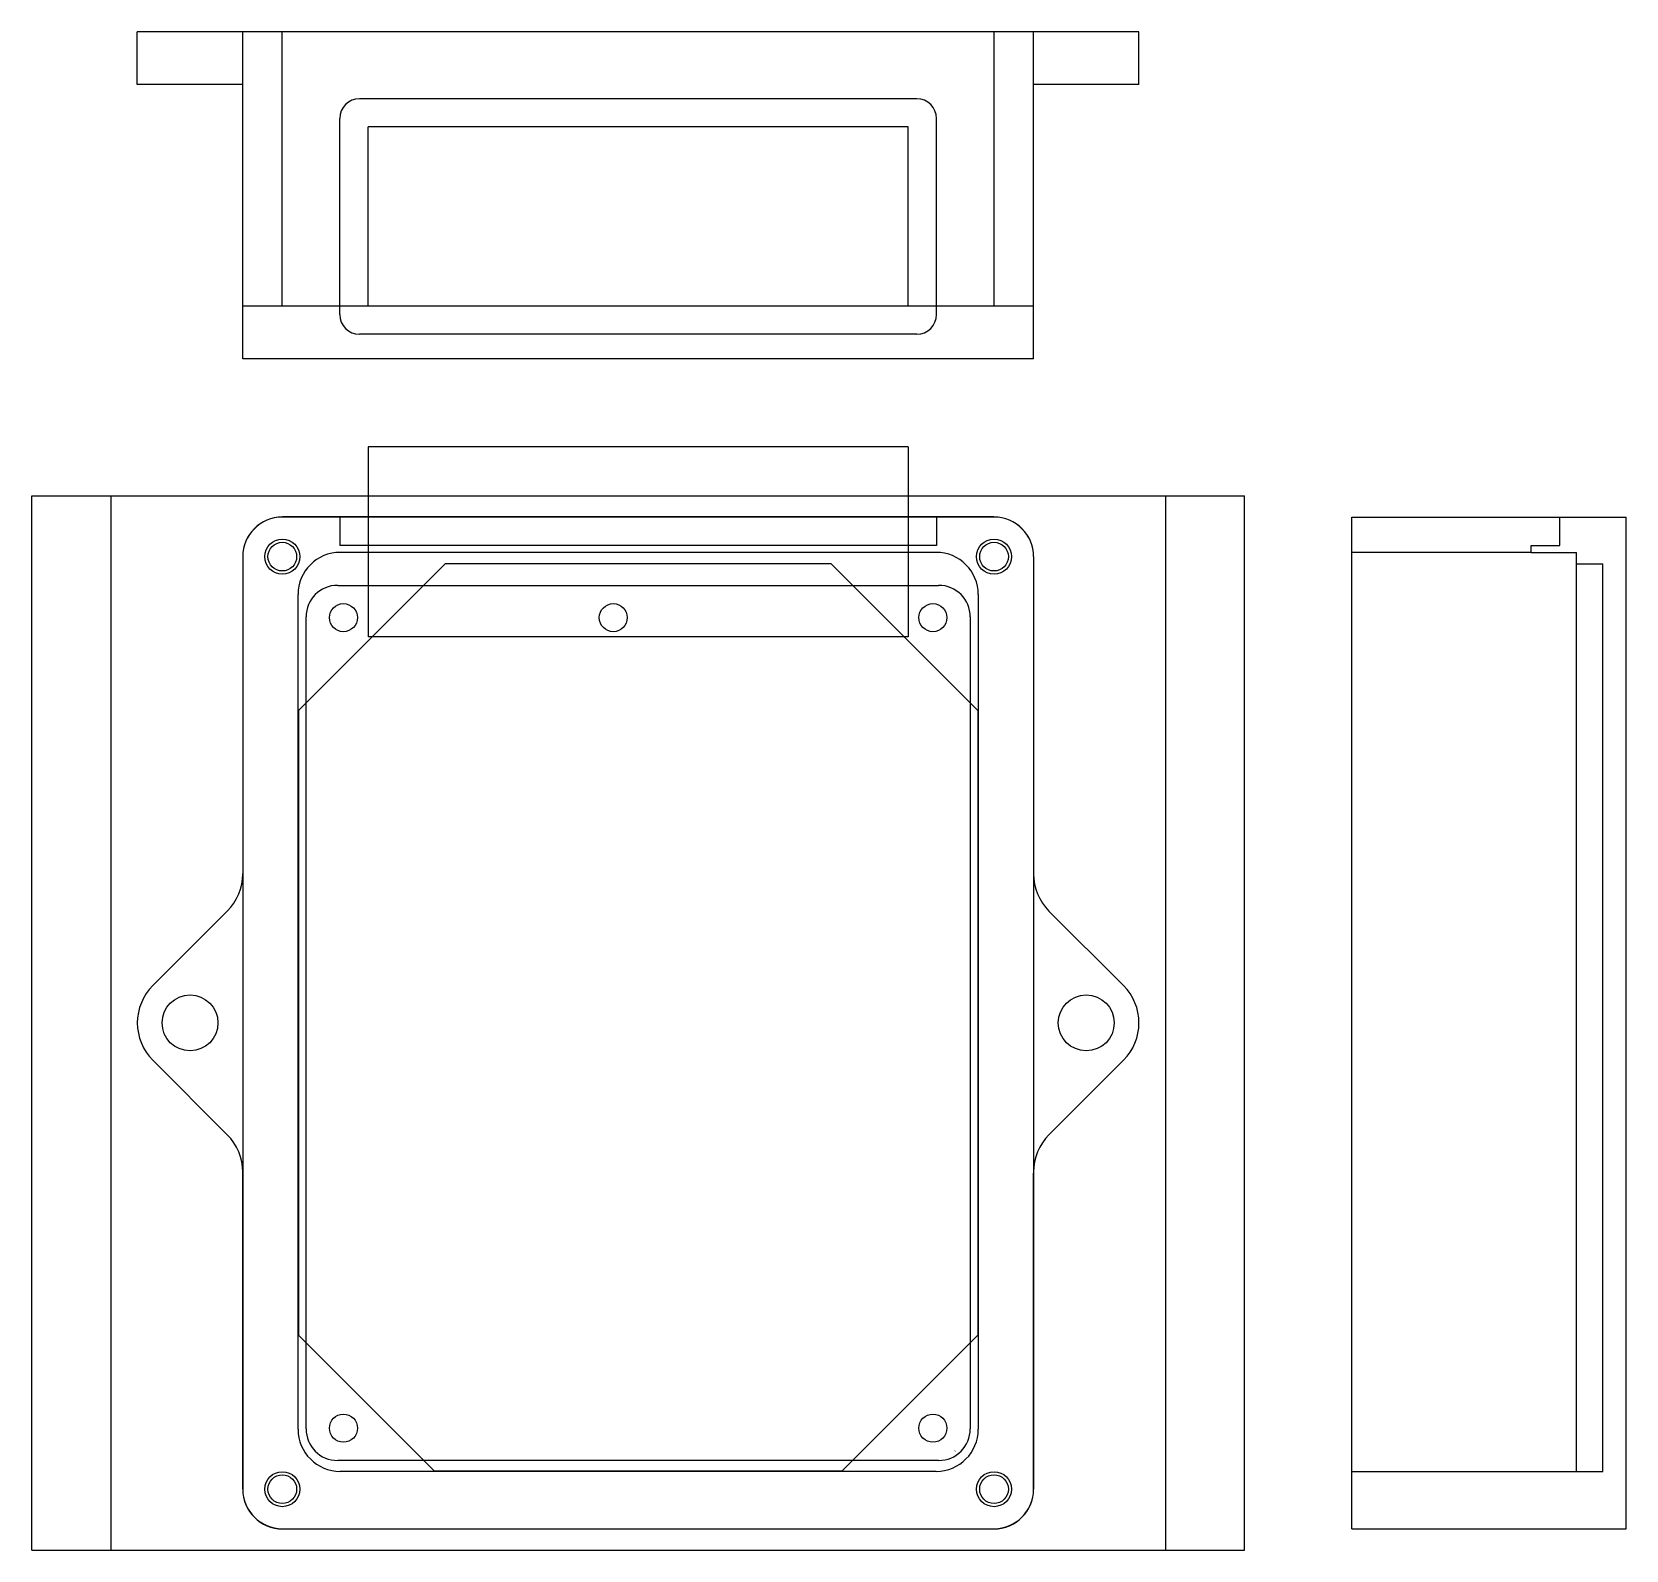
# Model space of a CAD drawing. Header units: metres. Extents: x 0 to 7.56, y -5 to 2.2.
import ezdxf

# ---------------------------------------------------------------- set-up
doc = ezdxf.new("R2010")
doc.units = ezdxf.units.M

msp = doc.modelspace()

# ---------------------------------------------------------------- linework, layer by layer
at = {"layer": '1', "color": 3}
for p, q in [((0.5, 1.9495), (0.5, 2.1995)), ((5.25, 2.1995), (0.5, 2.1995)), ((1, 0.8995), (1, 2.1995)), ((1.1875, 0.8995), (1.1875, 2.1995)), ((4.5625, 0.8995), (4.5625, 2.1995)), ((4.75, 0.8995), (4.75, 2.1995)), ((5.25, 1.9495), (5.25, 2.1995)), ((1, 1.9495), (0.5, 1.9495)), ((5.25, 1.9495), (4.75, 1.9495)), ((4.19616, 1.8825), (1.55366, 1.8825)), ((1.45991, 0.8995), (1.45991, 1.78875)), ((1.59391, 0.8995), (1.59391, 1.7485)), ((4.15591, 1.7485), (1.59391, 1.7485)), ((4.15591, 0.8995), (4.15591, 1.7485)), ((4.28991, 0.8995), (4.28991, 1.78875)), ((4.75, 0.8995), (1, 0.8995)), ((1, 0.6495), (1, 0.8995)), ((1.45991, 0.85925), (1.45991, 0.8995)), ((4.28991, 0.85925), (4.28991, 0.8995)), ((4.75, 0.6495), (4.75, 0.8995)), ((4.19616, 0.7655), (1.55366, 0.7655)), ((4.75, 0.6495), (1, 0.6495)), ((1.59391, 0.2325), (1.59391, -0.6685)), ((4.15591, 0.2325), (1.59391, 0.2325)), ((4.15591, 0.2325), (4.15591, -0.6685)), ((2.875, -0.1015), (1.1875, -0.1015)), ((4.562, -0.1005), (1.188, -0.1005)), ((1.45991, -0.1015), (1.45991, -0.2365)), ((4.5625, -0.1015), (2.875, -0.1015)), ((4.28991, -0.1015), (4.28991, -0.2365)), ((6.26, -4.8985), (6.26, -0.1015)), ((6.26, -0.1015), (7.56, -0.1015)), ((7.245, -0.2365), (7.245, -0.1015)), ((7.56, -4.8985), (7.56, -0.1015)), ((1, -0.2885), (1, -4.7115)), ((1, -0.289), (1, -1.792893)), ((4.28991, -0.2365), (1.45991, -0.2365)), ((4.288, -0.2685), (1.462, -0.2685)), ((4.75, -0.2885), (4.75, -4.7115)), ((4.75, -0.289), (4.75, -1.792893)), ((7.109, -0.2685), (6.26, -0.2685)), ((7.109, -0.2685), (7.109, -0.2365)), ((7.109, -0.2365), (7.245, -0.2365)), ((7.109, -0.2685), (7.325, -0.2685)), ((7.325, -4.6265), (7.325, -0.2685)), ((1.264, -1.018674), (1.959174, -0.3235)), ((3.790826, -0.3235), (1.959174, -0.3235)), ((4.486, -1.018673), (3.790826, -0.3235)), ((7.325, -0.3235), (7.45, -0.3235)), ((7.45, -4.6265), (7.45, -0.3235)), ((1.45009, -0.42501), (4.29991, -0.42501)), ((1.262, -4.4265), (1.262, -0.4685)), ((4.488, -0.4685), (4.488, -4.4265)), ((1.30009, -4.42499), (1.30009, -0.57501)), ((4.44991, -0.57501), (4.44991, -4.42499)), ((4.15591, -0.6685), (1.59391, -0.6685)), ((1.264, -1.018674), (1.264, -2.4475)), ((4.486, -1.018673), (4.486, -3.981326)), ((0.926777, -1.96967), (0.573223, -2.323223)), ((4.823223, -1.96967), (5.176777, -2.323223)), ((1.264, -2.4475), (1.264, -3.981326)), ((0.926777, -3.03033), (0.573223, -2.676777)), ((4.823223, -3.03033), (5.176777, -2.676777)), ((1, -4.711), (1, -3.207107)), ((4.74991, -4.716), (4.74991, -3.212107)), ((4.75, -3.207107), (4.75, -4.711)), ((1.907174, -4.6245), (1.264, -3.981326)), ((3.842826, -4.6245), (4.486, -3.981326)), ((4.37761, -4.52947), (4.37679, -4.53066)), ((4.29991, -4.57499), (1.45009, -4.57499)), ((4.288, -4.6265), (1.462, -4.6265)), ((1.907174, -4.6245), (3.842826, -4.6245)), ((6.26, -4.6265), (7.45, -4.6265)), ((1.1875, -4.8985), (4.5625, -4.8985)), ((1.188, -4.8995), (4.562, -4.8995)), ((6.26, -4.8985), (7.56, -4.8985))]:
    msp.add_line(p, q, dxfattribs=at)
at = {"layer": '1', "color": 5}
for p, q in [((0, -5), (0, 0)), ((0, 0), (5.75, 0)), ((5.75, -5), (5.75, 0)), ((0, -5), (5.75, -5))]:
    msp.add_line(p, q, dxfattribs=at)
at = {"layer": '1', "color": 1}
for p, q in [((0.375, 0), (0.375, -5)), ((5.375, 0), (5.375, -5))]:
    msp.add_line(p, q, dxfattribs=at)
at = {"layer": '1', "color": 3}
for centre, radius in [((1.1875, -0.289), 0.083), ((1.1875, -0.289), 0.068), ((4.5625, -0.289), 0.083), ((4.5625, -0.289), 0.068), ((1.4774, -0.57824), 0.0665), ((2.75694, -0.57824), 0.0665), ((4.272705, -0.578234), 0.0665), ((0.75, -2.5), 0.1325), ((5, -2.5), 0.1325), ((1.477375, -4.421735), 0.0665), ((4.272663, -4.421735), 0.0665), ((1.1875, -4.711), 0.083), ((1.1875, -4.711), 0.068), ((4.5625, -4.711), 0.083), ((4.5625, -4.711), 0.068)]:
    msp.add_circle(centre, radius, dxfattribs=at)
for centre, radius, start, end in [((1.55366, 1.78875), 0.09375, 90, 180), ((4.19616, 1.78875), 0.09375, 0, 90), ((1.55366, 0.85925), 0.09375, 180, 270), ((4.19616, 0.85925), 0.09375, 270, 360), ((1.188, -0.2885), 0.188, 90, 180), ((1.1875, -0.289), 0.1875, 90, 180), ((4.562, -0.2885), 0.188, 0, 90), ((4.5625, -0.289), 0.1875, 0, 90), ((1.462, -0.4685), 0.2, 90, 180), ((4.288, -0.4685), 0.2, 0, 90), ((1.45009, -0.57501), 0.15, 90, 180), ((4.29991, -0.57501), 0.15, 0, 90), ((0.75, -1.792893), 0.25, 315, 360), ((5, -1.792893), 0.25, 180, 225), ((0.75, -2.5), 0.25, 135, 180), ((5, -2.5), 0.25, 0, 45), ((0.75, -2.5), 0.25, 180, 225), ((5, -2.5), 0.25, 315, 360), ((0.75, -3.207107), 0.25, 0, 45), ((5, -3.207107), 0.25, 135, 180.000003), ((1.462, -4.4265), 0.2, 180, 270), ((1.45009, -4.42499), 0.15, 180, 270), ((4.288, -4.4265), 0.2, 270, 360), ((4.29991, -4.42499), 0.15, 270, 360), ((1.1875, -4.711), 0.1875, 180, 270), ((1.188, -4.7115), 0.188, 180, 270), ((4.562, -4.7115), 0.188, 270, 360), ((4.5625, -4.711), 0.1875, 270, 360)]:
    msp.add_arc(centre, radius, start, end, dxfattribs=at)

doc.saveas('drawing.dxf')
